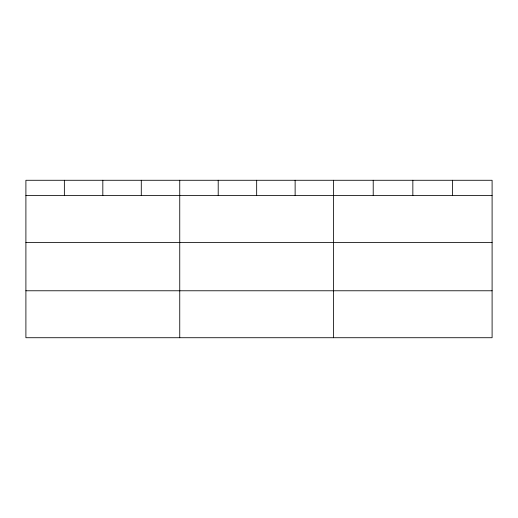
<?xml version="1.0" encoding="UTF-8"?>
<svg xmlns="http://www.w3.org/2000/svg" width="518" height="518" viewBox="0 0 518 518"><rect width="100%" height="100%" fill="white"/><g stroke="black" fill="none" stroke-linecap="round" stroke-linejoin="round"><path stroke-width="0.78" d="M492.1 242.398L492.1 180.277L25.9 180.277L25.9 337.723L492.1 337.723L492.1 242.398L25.9 242.398M25.9 195.441L492.1 195.441M25.9 290.773L492.1 290.773M452.473 180.277L452.473 195.441M412.846 180.277L412.846 195.441M373.219 180.277L373.219 195.441M333.592 180.277L333.592 337.723M295.13 180.277L295.13 195.441M256.669 180.277L256.669 195.441M218.207 180.277L218.207 195.441M179.746 180.277L179.746 337.723M141.284 180.277L141.284 195.441M102.823 180.277L102.823 195.441M64.362 180.277L64.362 195.441"/></g></svg>
